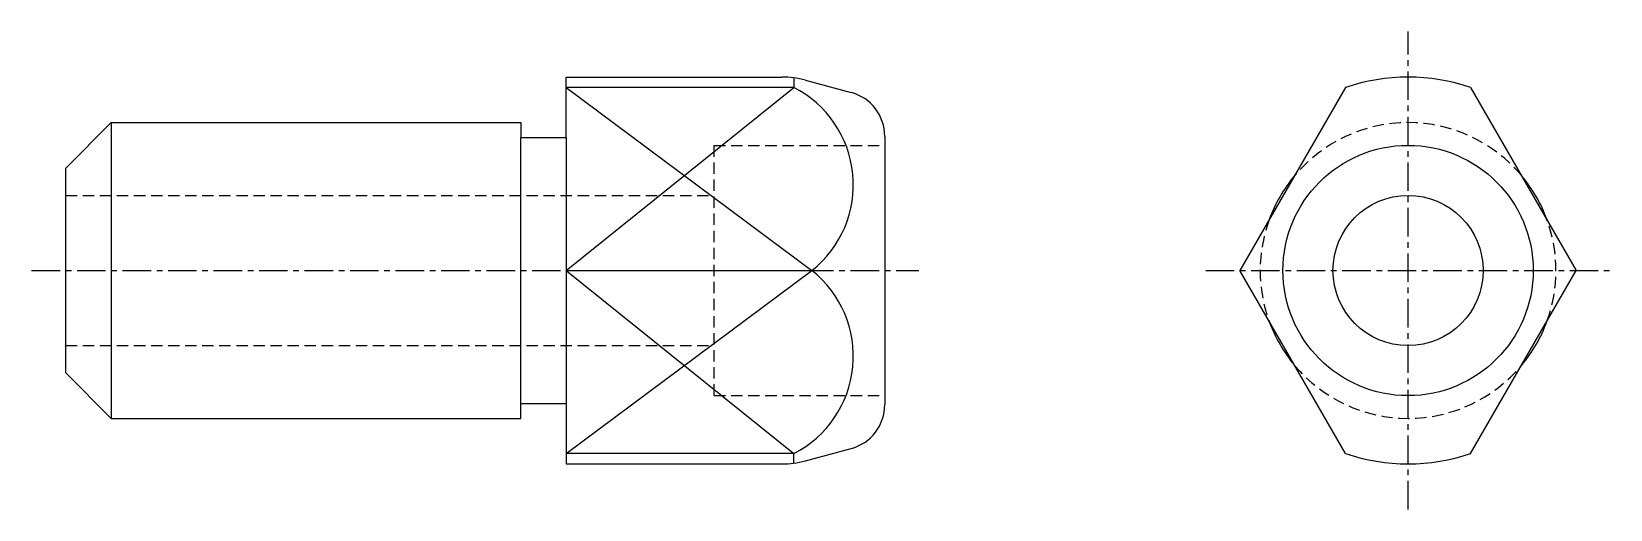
# Model space of a CAD drawing. Extents: x 26.5 to 95.9, y -8.5 to 60.5.
# Drawn here: x 26.5 to 95.9, y 39.5 to 60.5 of the extents above; entities outside this region: 2.
import ezdxf

# ---------------------------------------------------------------- set-up
doc = ezdxf.new("R2010")
doc.units = 0
doc.linetypes.add('CENTER', pattern=[2, 1.25, -0.25, 0.25, -0.25])
doc.linetypes.add('DASHED', pattern=[0.75, 0.5, -0.25])
doc.layers.get('0').update_dxf_attribs({"linetype": 'CONTINUOUS'})
doc.layers.add('CENTER', color=1, linetype='CENTER')
doc.styles.get("Standard").update_dxf_attribs({"font": 'txt.shx', "bigfont": 'extfont.shx'})

msp = doc.modelspace()

# ---------------------------------------------------------------- linework, layer by layer
for p, q in [((50, 58.5), (59.473, 58.5)), ((50, 55.85), (50, 58.5)), ((60, 58.465), (60, 58.043)), ((60.509, 58.364), (62.518, 57.825)), ((60, 58.043), (50, 58.043)), ((84.25, 58.043), (79.606, 50)), ((89.75, 58.043), (94.394, 50)), ((30, 56.5), (28, 54.5)), ((30, 56.5), (30, 43.5)), ((30, 56.5), (48, 56.5)), ((48, 56.5), (48, 55.85)), ((48, 44.15), (48, 55.85)), ((48, 55.85), (50, 55.85)), ((50, 55.85), (50, 44.15)), ((64, 55.894), (64, 44.106)), ((28, 45.5), (28, 54.5)), ((50, 50), (60.8, 50)), ((84.25, 41.957), (79.606, 50)), ((89.75, 41.957), (94.394, 50)), ((30, 43.5), (28, 45.5)), ((48, 43.5), (48, 44.15)), ((48, 44.15), (50, 44.15)), ((50, 44.15), (50, 41.5)), ((30, 43.5), (48, 43.5)), ((60, 41.957), (50, 41.957)), ((60, 41.535), (60, 41.957)), ((60.509, 41.636), (62.518, 42.175)), ((50, 41.5), (59.473, 41.5))]:
    msp.add_line(p, q)
at = {"color": 3}
for p, q in [((50, 58.043), (60.8, 50)), ((50, 50), (60, 58.043)), ((50, 50), (60, 41.957)), ((50, 41.957), (60.8, 50))]:
    msp.add_line(p, q, dxfattribs=at)
at = {"color": 3, "linetype": 'DASHED'}
for p, q in [((56.5, 55.5), (64, 55.5)), ((56.5, 44.5), (56.5, 55.5)), ((28, 53.3), (56.5, 53.3)), ((28, 46.7), (56.5, 46.7)), ((56.5, 44.5), (64, 44.5))]:
    msp.add_line(p, q, dxfattribs=at)
for radius in [5.5, 3.3]:
    msp.add_circle((87, 50), radius)
for centre, radius, start, end in [((59.473, 54.5), 4, 75, 90), ((87, 50), 8.5, 71.1235, 108.8765), ((57.812, 53.764), 4.806, 308.44633, 62.9144), ((62, 55.894), 2, 0, 75), ((87, 50), 6.5, 140.08905, 159.91095), ((87, 50), 6.5, 20.08905, 39.91095), ((57.812, 46.236), 4.806, 297.0856, 51.55367), ((87, 50), 6.5, 200.08905, 219.91095), ((87, 50), 6.5, 320.08905, 339.91095), ((62, 44.106), 2, 285, 0), ((59.473, 45.5), 4, 270, 285), ((87, 50), 8.5, 251.1235, 288.8765)]:
    msp.add_arc(centre, radius, start, end)
for start, end in [(39.91095, 140.08905), (159.91095, 200.08905), (339.91095, 20.08905), (219.91095, 320.08905)]:
    msp.add_arc((87, 50), 6.5, start, end, dxfattribs=at)
at = {"layer": 'CENTER', "color": 1, "linetype": 'CENTER'}
for p, q in [((87, 39.5), (87, 60.5)), ((26.5, 50), (65.5, 50)), ((78.106, 50), (95.894, 50))]:
    msp.add_line(p, q, dxfattribs=at)

# ---------------------------------------------------------------- texts
at = {"color": 7, "linetype": 'CONTINUOUS'}
for s, p in [('JPTMD-R13-17.00', (28, -2.5)), ('JPTMD-R13', (28, -8.5))]:
    msp.add_text(s, height=3, dxfattribs=at).set_placement(p)

doc.saveas('drawing.dxf')
